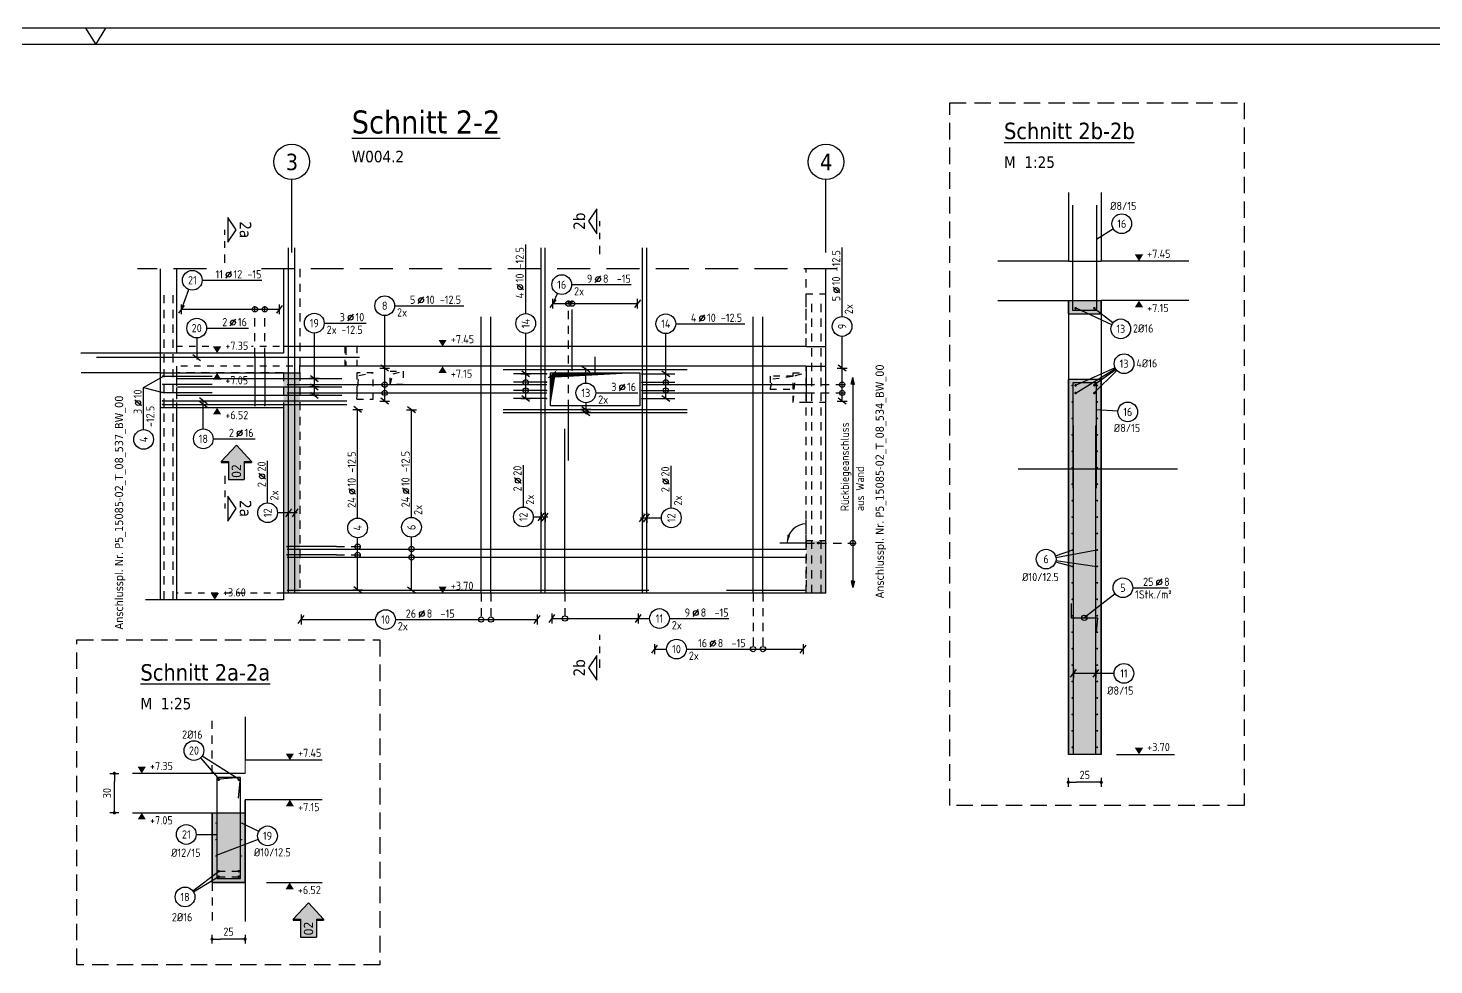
# Model space of a CAD drawing. Extents: x 0 to 74.3, y 0 to 36.
# Drawn here: x 28.7 to 50.07, y 15.46 to 29.7 of the extents above; entities that cross this region are included whole.
import ezdxf
from ezdxf.enums import TextEntityAlignment as Align

# ---------------------------------------------------------------- set-up
doc = ezdxf.new("R2010")
doc.units = 0
doc.header["$LTSCALE"] = 0.5
for name, pattern in [('AUSGEZOGEN', [1000.01, 1000, 0.01]), ('DASHDOTSMALL', [1.05, 0.5, -0.25, 0.05, -0.25]), ('DASHED', [0.75, 0.5, -0.25]), ('DASHEDX2', [1.5, 1, -0.5]), ('DOT', [0.175, 0.05, -0.125]), ('HIDDEN', [0.375, 0.25, -0.125]), ('HIDDEN2', [0.187, 0.125, -0.062]), ('PUNKT', [0.175, 0.05, -0.125]), ('STRICHLINIE', [0.75, 0.5, -0.25]), ('STRICHPUNKT2', [0.55, 0.25, -0.125, 0.05, -0.125]), ('VERDECKT', [0.375, 0.25, -0.125])]:
    doc.linetypes.add(name, pattern=pattern)
for name, color, linetype in [('ACHSEN', 7, 'Continuous'), ('AFU', 7, 'Continuous'), ('BETON', 7, 'Continuous'), ('DETAIL', 7, 'Continuous'), ('DRUEBER', 7, 'Continuous'), ('grau_hell', 7, 'Continuous'), ('grau_mittel', 7, 'Continuous'), ('HILFE', 7, 'Continuous'), ('INDEX', 7, 'Continuous'), ('koten', 7, 'Continuous'), ('MASSE', 7, 'Continuous'), ('OBJEKT', 7, 'Continuous'), ('RAHMEN', 7, 'Continuous'), ('RND', 7, 'Continuous'), ('RND-1', 7, 'Continuous'), ('RND_BILD', 7, 'Continuous'), ('SCHATTEN', 15, 'Continuous'), ('SCHNITTE', 7, 'Continuous'), ('SFP_Achsen', 7, 'Continuous'), ('TEXT', 7, 'Continuous'), ('VERDECKT', 7, 'Continuous'), ('WBZ', 7, 'Continuous')]:
    doc.layers.add(name, color=color, linetype=linetype)
doc.layers.add('NOPLOT', color=7, linetype='Continuous', plot=False)
doc.styles.add('helv', font='tahoma.ttf')
doc.styles.add('txt', font='isocp.shx')
doc.linetypes.add('AFU_50K', pattern='A,0.15,["/",Standard,S=0.2,R=0,X=-0.01,Y=-0.1],0.07,["/",Standard,S=0.2,R=0,X=-0.01,Y=-0.1],0.15', length=0.37)
doc.linetypes.add('AFU_50L', pattern='A,0.75,["/",Standard,S=0.2,R=0,X=-0.01,Y=-0.1],0.07,["/",Standard,S=0.2,R=0,X=-0.01,Y=-0.1],0.75', length=1.57)
doc.linetypes.add('AFU_50M', pattern='A,0.45,["/",Standard,S=0.2,R=0,X=-0.01,Y=-0.1],0.07,["/",Standard,S=0.2,R=0,X=-0.01,Y=-0.1],0.45', length=0.97)
doc.dimstyles.new('DOT_I', dxfattribs={"dimscale": 0.5, "dimtxt": 0.25, "dimasz": 0.25, "dimexe": 0.1, "dimexo": 0.3, "dimgap": 0.1, "dimtad": 1, "dimdec": 3, "dimzin": 3, "dimtxsty": 'txt', "dimblk": 'DOT', "dimblk1": 'DOT', "dimblk2": 'DOT', "dimsah": 1, "dimcen": 0.1, "dimse1": 1, "dimse2": 1, "dimazin": 0, "dimtfac": 1, "dimtdec": 4, "dimtix": 1, "dimtmove": 2, "dimatfit": 3, "dimfxl": 0, "dimtvp": 1, "dimtolj": 1, "dimtzin": 0, "dimarcsym": 0})

# ---------------------------------------------------------------- blocks, each defined once
blk = doc.blocks.new('PFEIL')
at = {"color": 7, "linetype": 'Continuous'}
blk.add_solid([(-1, -0.17), (-1, 0.17), (0, 0)], dxfattribs=at)
blk = doc.blocks.new('Pfeillinie')
at = {"layer": 'TEXT', "linetype": 'Continuous'}
blk.add_hatch(color=7, dxfattribs=at).paths.add_polyline_path([(0, 0), (-0.8, 0.2), (-0.8, 0), (-0.8, -0.2)])
at = {"layer": 'TEXT', "color": 7, "linetype": 'Continuous'}
for p, q in [((-0.8, 0), (-0.8, 0.2)), ((-0.8, 0.2), (0, 0)), ((-0.8, 0), (-0.8, -0.2)), ((-0.8, -0.2), (0, 0))]:
    blk.add_line(p, q, dxfattribs=at)
blk = doc.blocks.new('lei_gre')
at = {"layer": 'RND', "color": 7, "linetype": 'Continuous'}
for p, q in [((-0.09, -0.12), (0.09, 0.12)), ((0, 0.15), (0, -0.15))]:
    blk.add_line(p, q, dxfattribs=at)
blk = doc.blocks.new('RND_LEI')
at = {"layer": 'RND', "color": 7, "linetype": 'Continuous'}
blk.add_line((1.022, 0.066), (1.19, 0.27), dxfattribs=at)
for centre, radius in [((0, 0), 0.3), ((1.106, 0.168), 0.075)]:
    blk.add_circle(centre, radius, dxfattribs=at)
at = {"layer": 'RND', "color": 7, "linetype": 'Continuous', "style": 'txt'}
blk.add_attdef('POSL', text='', height=0.25, dxfattribs=at).set_placement((0, 0), align=Align.MIDDLE)
blk.add_attdef('ANZ', text='', height=0.25, dxfattribs=at).set_placement((0.931, 0.057), align=Align.RIGHT)
for tag, p in [('DUM', (1.253, 0.057)), ('ABSTD', (1.674, 0.057)), ('POSTXT', (0.374, -0.327))]:
    blk.add_attdef(tag, p, '', height=0.25, dxfattribs=at)
blk = doc.blocks.new('SCHN-2')
at = {"layer": 'SCHNITTE', "color": 6, "linetype": 'Continuous'}
blk.add_lwpolyline([(0.378, 0.088), (0, 0.34), (-0.378, 0.088)], close=True, dxfattribs=at)
at = {"layer": 'SCHNITTE', "color": 1, "linetype": 'DASHDOTSMALL', "style": 'helv'}
blk.add_attdef('SCHN-2', text='', height=0.35, dxfattribs=at).set_placement((0, 0.45), align=Align.CENTER)
blk = doc.blocks.new('DOT')
at = {"layer": 'MASSE', "color": 7, "linetype": 'Continuous'}
for p, q in [((0, 0), (-1, 0)), ((0, 0.54), (0, -0.54))]:
    blk.add_line(p, q, dxfattribs=at)
at = {"layer": 'MASSE', "color": 7, "linetype": 'Continuous', "const_width": 0.2}
blk.add_lwpolyline([(-0.1, 0, 1), (0.1, 0, 1)], format="xyb", close=True, dxfattribs=at)
blk = doc.blocks.new('*D26')
at = {"layer": 'Defpoints', "color": 0, "linetype": 'AUSGEZOGEN', "transparency": 16777216}
for p in [(31.494, 15.85), (31.494, 15.85), (31.994, 15.85)]:
    blk.add_point(p, dxfattribs=at)
at = {"layer": 'MASSE', "color": 0, "linetype": 'AUSGEZOGEN', "lineweight": -2, "transparency": 16777216}
blk.add_line((31.869, 15.85), (31.619, 15.85), dxfattribs=at)
at = {"layer": 'MASSE', "color": 0, "linetype": 'AUSGEZOGEN', "lineweight": -2, "transparency": 16777216, "xscale": 0.125, "yscale": 0.125, "zscale": 0.125, "rotation": 180}
blk.add_blockref('DOT', (31.494, 15.85), dxfattribs=at)
at = {"layer": 'MASSE', "color": 0, "linetype": 'AUSGEZOGEN', "lineweight": -2, "transparency": 16777216, "xscale": 0.125, "yscale": 0.125, "zscale": 0.125}
blk.add_blockref('DOT', (31.994, 15.85), dxfattribs=at)
at = {"layer": 'MASSE', "color": 0, "linetype": 'AUSGEZOGEN', "transparency": 16777216, "insert": (31.744, 15.963), "char_height": 0.125, "attachment_point": 5, "style": 'txt'}
blk.add_mtext('\\A1;25', dxfattribs=at)
blk = doc.blocks.new('*D27')
at = {"layer": 'Defpoints', "color": 0, "linetype": 'AUSGEZOGEN', "transparency": 16777216}
for p in [(30.007, 18.37), (30.007, 18.37), (30.007, 17.77)]:
    blk.add_point(p, dxfattribs=at)
at = {"layer": 'MASSE', "color": 0, "linetype": 'AUSGEZOGEN', "lineweight": -2, "transparency": 16777216}
blk.add_line((30.007, 17.895), (30.007, 18.245), dxfattribs=at)
at = {"layer": 'MASSE', "color": 0, "linetype": 'AUSGEZOGEN', "lineweight": -2, "transparency": 16777216, "xscale": 0.125, "yscale": 0.125, "zscale": 0.125}
for p, rotation in [((30.007, 18.37), 90), ((30.007, 17.77), 270)]:
    blk.add_blockref('DOT', p, dxfattribs=dict(at, rotation=rotation))
at = {"layer": 'MASSE', "color": 0, "linetype": 'AUSGEZOGEN', "transparency": 16777216, "insert": (29.895, 18.07), "char_height": 0.125, "attachment_point": 5, "rotation": 90, "style": 'txt'}
blk.add_mtext('\\A1;30', dxfattribs=at)
blk = doc.blocks.new('okrd_u')
at = {"layer": 'koten', "color": 7, "linetype": 'Continuous'}
blk.add_solid([(-0.125, -0.202), (0.125, -0.202), (0, 0)], dxfattribs=at)
at = {"layer": 'koten', "style": 'txt'}
blk.add_attdef('OKRD', (0.25, -0.35), '', height=0.25, dxfattribs=at)
blk = doc.blocks.new('okrd_o')
at = {"layer": 'koten', "color": 7, "linetype": 'Continuous'}
blk.add_solid([(-0.125, 0.202), (0.125, 0.202), (0, 0)], dxfattribs=at)
at = {"layer": 'koten', "style": 'txt'}
blk.add_attdef('OKRD', (0.25, 0.1), '', height=0.25, dxfattribs=at)
blk = doc.blocks.new('RND_HIN')
at = {"layer": 'RND', "color": 7, "linetype": 'Continuous'}
blk.add_circle((0, 0), 0.3, dxfattribs=at)
at = {"layer": 'RND', "color": 7, "linetype": 'Continuous', "style": 'txt'}
blk.add_attdef('POSI', text='', height=0.25, dxfattribs=at).set_placement((0, 0), align=Align.MIDDLE)
blk = doc.blocks.new('*D28')
at = {"layer": 'Defpoints', "color": 0, "linetype": 'AUSGEZOGEN', "transparency": 16777216}
for p in [(44.516, 18.235), (44.516, 18.235), (45.016, 18.235)]:
    blk.add_point(p, dxfattribs=at)
at = {"layer": 'MASSE', "color": 0, "linetype": 'AUSGEZOGEN', "lineweight": -2, "transparency": 16777216}
blk.add_line((44.891, 18.235), (44.641, 18.235), dxfattribs=at)
at = {"layer": 'MASSE', "color": 0, "linetype": 'AUSGEZOGEN', "lineweight": -2, "transparency": 16777216, "xscale": 0.125, "yscale": 0.125, "zscale": 0.125, "rotation": 180}
blk.add_blockref('DOT', (44.516, 18.235), dxfattribs=at)
at = {"layer": 'MASSE', "color": 0, "linetype": 'AUSGEZOGEN', "lineweight": -2, "transparency": 16777216, "xscale": 0.125, "yscale": 0.125, "zscale": 0.125}
blk.add_blockref('DOT', (45.016, 18.235), dxfattribs=at)
at = {"layer": 'MASSE', "color": 0, "linetype": 'AUSGEZOGEN', "transparency": 16777216, "insert": (44.766, 18.347), "char_height": 0.125, "attachment_point": 5, "style": 'txt'}
blk.add_mtext('\\A1;25', dxfattribs=at)
blk = doc.blocks.new('A1-35-0')
at = {"layer": 'RAHMEN'}
blk.add_line((118.9, 59.4), (0, 59.4), dxfattribs=at)
at = {"layer": 'RAHMEN', "color": 7, "linetype": 'Continuous'}
for p, q in [((59.14, 59.4), (59.45, 58.9)), ((59.45, 58.9), (59.76, 59.4))]:
    blk.add_line(p, q, dxfattribs=at)
at = {"layer": 'RAHMEN', "color": 5}
blk.add_line((118.4, 58.9), (2, 58.9), dxfattribs=at)
blk = doc.blocks.new('hin_ind5')
at = {"layer": 'grau_hell', "linetype": 'AUSGEZOGEN'}
h = blk.add_hatch(color=9, dxfattribs=at)
h.dxf.hatch_style = 2
h.paths.add_polyline_path([(0, 0), (0.619, -0.577), (0.619, -0.3), (1.306, -0.3), (1.306, 0.3), (0.619, 0.3), (0.619, 0.577)])
h.paths.add_polyline_path([(0.34, -0.274), (1.311, -0.274), (1.311, 0.274), (0.34, 0.274)], flags=9)
at = {"layer": 'OBJEKT', "linetype": 'AUSGEZOGEN'}
for points in [[(0.619, 0.3), (0.66, 0.3), (0.66, 0.577), (0.619, 0.577)], [(0.619, -0.577), (0.66, -0.577), (0.66, -0.3), (0.619, -0.3)]]:
    blk.add_hatch(color=1, dxfattribs=at).paths.add_polyline_path(points)
at = {"layer": 'OBJEKT', "color": 1, "linetype": 'AUSGEZOGEN'}
for p, q in [((0, 0), (0.619, 0.577)), ((0.619, 0.577), (0.619, 0.3)), ((0.619, 0.577), (0.66, 0.577)), ((0.66, 0.577), (0.66, 0.3)), ((0, 0), (0.619, -0.577)), ((0.619, 0.3), (1.306, 0.3)), ((1.306, 0.3), (1.306, -0.3)), ((0.619, -0.3), (0.619, -0.577)), ((0.619, -0.3), (1.306, -0.3)), ((0.66, -0.3), (0.66, -0.577))]:
    blk.add_line(p, q, dxfattribs=at)
at = {"layer": 'OBJEKT', "color": 7, "linetype": 'AUSGEZOGEN'}
blk.add_line((0.619, -0.577), (0.66, -0.577), dxfattribs=at)
at = {"layer": 'INDEX', "color": 1, "linetype": 'Continuous', "style": 'helv'}
blk.add_attdef('INDEX', text='', height=0.35, rotation=360, dxfattribs=at).set_placement((1.259, 0), align=Align.MIDDLE_RIGHT)

msp = doc.modelspace()

# ---------------------------------------------------------------- hatches: boundary and pattern name
at = {"layer": 'grau_mittel'}
h = msp.add_hatch(color=61, dxfattribs=at)
h.paths.add_polyline_path([(45.016, 25.3576), (45.016, 25.5576), (44.516, 25.5576), (44.516, 25.3576)])
h.paths.add_polyline_path([(45.016, 24.3576), (44.516, 24.3576), (44.516, 18.6576), (45.016, 18.6576)])
for points in [[(32.5794, 23.929), (32.5794, 21.109), (32.8294, 21.109), (32.8294, 24.459), (32.5794, 24.459)], [(40.5294, 21.109), (40.8294, 21.109), (40.8294, 21.909), (40.5294, 21.909)], [(31.9943, 17.7699), (31.4943, 17.7699), (31.4943, 16.7099), (31.6793, 16.7099), (31.8091, 16.7099), (31.9943, 16.7099)]]:
    msp.add_hatch(color=61, dxfattribs=at).paths.add_polyline_path(points)

# ---------------------------------------------------------------- linework, layer by layer
at = {"layer": 'ACHSEN', "color": 140, "linetype": 'AUSGEZOGEN'}
for p, q in [((32.7044, 26.2886), (32.7044, 27.3962)), ((40.8294, 26.2886), (40.8294, 27.3962))]:
    msp.add_line(p, q, dxfattribs=at)
at = {"layer": 'AFU', "color": 8, "linetype": 'AFU_50K'}
for p, q in [((44.516, 26.1576), (45.016, 26.1576)), ((44.516, 25.5576), (45.016, 25.5576)), ((40.5294, 24.859), (40.8294, 24.859)), ((32.8294, 24.459), (32.8294, 24.559)), ((40.5294, 24.559), (40.8294, 24.559)), ((30.9544, 23.929), (30.7044, 23.929)), ((30.958, 21.009), (30.708, 21.009)), ((45.016, 18.6576), (44.516, 18.6576)), ((31.4943, 17.7699), (31.9943, 17.7699))]:
    msp.add_line(p, q, dxfattribs=at)
at = {"layer": 'AFU', "color": 8, "linetype": 'AFU_50L'}
for p, q in [((40.5294, 24.859), (32.5794, 24.859)), ((40.5294, 24.559), (32.8294, 24.559)), ((40.8294, 21.109), (32.5794, 21.109))]:
    msp.add_line(p, q, dxfattribs=at)
at = {"layer": 'AFU', "color": 8, "linetype": 'AFU_50M'}
msp.add_line((30.7044, 24.459), (32.8294, 24.459), dxfattribs=at)
at = {"layer": 'BETON', "color": 6, "linetype": 'AUSGEZOGEN'}
for p, q in [((44.516, 27.1999), (44.516, 26.1576)), ((45.016, 27.1999), (45.016, 26.1576)), ((30.7044, 26.0399), (30.7044, 21.009)), ((30.9544, 26.0399), (30.9544, 24.759)), ((32.5794, 26.0399), (32.5794, 24.759)), ((40.8294, 21.109), (40.8294, 26.0399)), ((43.4409, 25.5576), (44.516, 25.5576)), ((46.3483, 25.5576), (45.016, 25.5576)), ((44.516, 25.3576), (45.016, 25.3576)), ((30.7044, 24.759), (29.4984, 24.759)), ((32.5794, 24.759), (30.9544, 24.759)), ((30.7044, 24.459), (29.5027, 24.459)), ((45.016, 24.3576), (44.516, 24.3576)), ((30.9544, 23.929), (30.9544, 21.009)), ((32.5794, 23.929), (30.9544, 23.929)), ((32.5794, 23.929), (32.5794, 21.009)), ((30.708, 21.009), (30.4785, 21.009)), ((32.5794, 21.009), (30.958, 21.009)), ((33.1671, 17.9699), (31.9943, 17.9699)), ((30.2818, 17.7699), (31.4943, 17.7699))]:
    msp.add_line(p, q, dxfattribs=at)
at = {"layer": 'BETON', "color": 6, "linetype": 'AUSGEZOGEN', "lineweight": 25}
for p, q in [((44.516, 26.1576), (43.4409, 26.1576)), ((46.3483, 26.1576), (45.016, 26.1576)), ((33.1671, 18.5699), (31.9943, 18.5699)), ((31.9943, 18.3699), (30.2818, 18.3699))]:
    msp.add_line(p, q, dxfattribs=at)
at = {"layer": 'BETON', "color": 6, "linetype": 'AUSGEZOGEN', "lineweight": 35}
for p, q in [((44.516, 25.5576), (44.516, 25.3576)), ((45.016, 25.5576), (45.016, 25.3576)), ((44.516, 24.3576), (44.516, 18.6576)), ((45.016, 24.3576), (45.016, 18.6576)), ((31.4943, 17.7699), (31.4943, 16.7099))]:
    msp.add_line(p, q, dxfattribs=at)
at = {"layer": 'BETON', "color": 6, "linetype": 'AUSGEZOGEN', "lineweight": 13}
msp.add_line((31.9943, 18.5699), (31.9943, 18.3699), dxfattribs=at)
at = {"layer": 'BETON', "color": 6, "linetype": 'AUSGEZOGEN'}
msp.add_lwpolyline([(37.9994, 24.459), (37.9994, 23.959), (36.6394, 23.959), (36.6394, 24.459)], close=True, dxfattribs=at)
at = {"layer": 'BETON', "color": 6, "linetype": 'AUSGEZOGEN', "lineweight": 35, "flags": 128}
msp.add_lwpolyline([(31.9943, 17.9699), (31.9943, 16.7099), (31.8093, 16.7099), (31.8091, 16.7099), (31.6795, 16.7099), (31.6793, 16.7099), (31.4943, 16.7099)], dxfattribs=at)
at = {"layer": 'DETAIL', "color": 102, "linetype": 'STRICHLINIE'}
for points in [[(42.7115, 17.8831), (42.7115, 28.5647), (47.1879, 28.5647), (47.1879, 17.8831)], [(29.4388, 15.4588), (29.4388, 20.3984), (34.0445, 20.3984), (34.0445, 15.4588)]]:
    msp.add_lwpolyline(points, close=True, dxfattribs=at)
at = {"layer": 'DRUEBER', "color": 7, "linetype": 'DOT'}
for p, q in [((40.5294, 24.859), (40.5294, 25.659)), ((40.5294, 25.659), (40.8294, 25.659)), ((31.4432, 24.859), (30.9544, 24.859)), ((33.5194, 24.859), (32.0948, 24.859)), ((33.5194, 24.559), (33.5194, 24.859)), ((40.5294, 24.859), (33.6994, 24.859)), ((33.6994, 24.559), (33.6994, 24.859)), ((33.5194, 24.559), (30.9544, 24.559)), ((30.9544, 24.559), (30.9544, 23.929)), ((40.5294, 24.559), (33.6994, 24.559)), ((40.5294, 24.559), (40.5294, 24.009)), ((40.5294, 21.909), (40.8294, 21.909))]:
    msp.add_line(p, q, dxfattribs=at)
at = {"layer": 'DRUEBER', "color": 7, "linetype": 'PUNKT'}
for p, q in [((40.8294, 24.009), (40.5294, 24.009)), ((40.5294, 21.909), (40.5294, 21.109)), ((32.5794, 21.109), (30.958, 21.109))]:
    msp.add_line(p, q, dxfattribs=at)
at = {"layer": 'HILFE', "color": 102, "linetype": 'DASHEDX2'}
for p, q in [((31.4087, 26.0399), (30.3571, 26.0399)), ((40.9927, 26.0399), (32.156, 26.0399))]:
    msp.add_line(p, q, dxfattribs=at)
at = {"layer": 'HILFE', "color": 102, "linetype": 'AUSGEZOGEN'}
for p, q in [((45.25, 18.6576), (46.1304, 18.6576)), ((32.3189, 16.7099), (33.1671, 16.7099))]:
    msp.add_line(p, q, dxfattribs=at)
at = {"layer": 'NOPLOT', "color": 191, "linetype": 'AUSGEZOGEN'}
for p, q in [((30.9544, 24.759), (29.4984, 24.759)), ((37.3194, 24.459), (37.3194, 24.7036))]:
    msp.add_line(p, q, dxfattribs=at)
at = {"layer": 'NOPLOT', "color": 191, "linetype": 'Continuous'}
for points in [[(43.7511, 22.9996), (46.1741, 22.9996)], [(32.6334, 21.155), (38.1334, 21.155)], [(39.3179, 21.155), (40.5294, 21.155)]]:
    msp.add_lwpolyline(points, dxfattribs=at)
at = {"layer": 'OBJEKT', "color": 7, "linetype": 'AUSGEZOGEN'}
for p, q in [((44.516, 25.3576), (44.516, 24.3576)), ((45.016, 25.3576), (45.016, 24.3576)), ((31.9943, 19.2305), (31.9943, 18.5699)), ((31.9943, 16.7099), (31.9943, 16.1181))]:
    msp.add_line(p, q, dxfattribs=at)
at = {"layer": 'RND', "color": 102, "linetype": 'AUSGEZOGEN'}
for p, q in [((45.2015, 26.6463), (44.946, 26.486)), ((45.1769, 25.1909), (44.6359, 25.4413)), ((45.1937, 25.2188), (44.9014, 25.4413)), ((33.048, 25.0646), (33.048, 24.1037)), ((31.2594, 24.9895), (31.2594, 24.662)), ((30.4525, 24.2371), (30.752, 24.41)), ((37.1779, 24.3046), (37.1779, 24.5375)), ((45.2261, 24.5366), (44.6359, 24.2704)), ((45.235, 24.5197), (44.6359, 24.1518)), ((45.2406, 24.5114), (44.9014, 24.2704)), ((45.2551, 24.4939), (44.9014, 24.1518)), ((30.4525, 24.2371), (30.7458, 24.16)), ((31.3603, 23.6059), (31.3603, 24.0413)), ((37.1779, 24.0046), (37.1779, 23.8311)), ((45.2697, 23.8761), (44.946, 23.8983)), ((32.7896, 22.3323), (32.488, 22.3323)), ((36.3782, 22.2679), (36.6008, 22.2679)), ((38.0087, 22.2551), (38.3274, 22.2551)), ((44.32, 21.6762), (44.5832, 21.7666)), ((44.3258, 21.6541), (44.9484, 21.7666)), ((44.3266, 21.6061), (44.9484, 21.5166)), ((44.3228, 21.5879), (44.5832, 21.5166)), ((45.2269, 21.0993), (44.7587, 20.7347)), ((45.2108, 19.8904), (44.579, 19.8904)), ((31.3162, 18.6039), (31.61, 18.2671)), ((31.3445, 18.6369), (31.9062, 18.2825)), ((32.2021, 17.4867), (31.9439, 17.6145)), ((31.2513, 17.4413), (31.5643, 17.4413)), ((32.1966, 17.3663), (31.555, 17.1192)), ((31.2012, 16.5823), (31.5915, 16.8792)), ((31.2099, 16.5696), (31.5992, 16.807))]:
    msp.add_line(p, q, dxfattribs=at)
at = {"layer": 'RND', "color": 7, "linetype": 'AUSGEZOGEN'}
for p, q in [((36.2629, 25.3597), (36.2629, 26.4122)), ((41.0753, 25.3142), (41.0753, 26.3667)), ((31.0261, 25.4246), (31.1399, 25.7267)), ((31.3428, 25.8671), (32.249, 25.8671)), ((36.6761, 25.5109), (36.7475, 25.664)), ((36.9608, 25.8), (37.8671, 25.8)), ((34.2687, 25.4793), (35.3212, 25.4793)), ((37.9638, 25.5109), (36.6761, 25.5109)), ((32.5163, 25.4246), (31.0261, 25.4246)), ((34.1187, 24.53), (34.1187, 25.3293)), ((31.4094, 25.1395), (32.0494, 25.1395)), ((33.198, 25.2146), (33.838, 25.2146)), ((36.2629, 24.4419), (36.2629, 25.0597)), ((38.3939, 24.4419), (38.3939, 25.0553)), ((38.5439, 25.2053), (39.5964, 25.2053)), ((41.0753, 24.53), (41.0753, 25.0142)), ((34.1187, 24.03), (34.1187, 24.53)), ((36.2629, 24.0669), (36.2629, 24.4419)), ((38.3939, 24.0669), (38.3939, 24.4419)), ((41.0753, 24.03), (41.0753, 24.53)), ((30.4525, 23.5971), (30.4525, 24.2371)), ((37.3279, 24.1546), (37.9679, 24.1546)), ((33.7073, 22.2524), (33.7073, 23.9026)), ((34.5258, 22.2608), (34.5258, 23.8975)), ((31.5103, 23.4559), (32.1503, 23.4559)), ((32.338, 22.4823), (32.338, 23.1223)), ((36.2282, 22.4179), (36.2282, 23.0579)), ((38.4774, 22.4051), (38.4774, 23.0451)), ((33.7073, 21.1608), (33.7073, 21.9524)), ((34.5258, 21.155), (34.5258, 21.9608)), ((45.4952, 21.1914), (46.0352, 21.1914)), ((32.8479, 20.7089), (33.981, 20.7089)), ((34.281, 20.7089), (36.4355, 20.7089)), ((36.6627, 20.7243), (37.9759, 20.7243)), ((37.9759, 20.7243), (38.1475, 20.7243)), ((38.4475, 20.7243), (39.3537, 20.7243)), ((38.2238, 20.2594), (38.4066, 20.2594)), ((38.7066, 20.2594), (40.4817, 20.2594))]:
    msp.add_line(p, q, dxfattribs=at)
at = {"layer": 'RND', "color": 102, "linetype": 'VERDECKT'}
for p, q in [((32.145, 24.7138), (32.145, 25.4746)), ((32.295, 24.7138), (32.295, 25.4746)), ((36.9122, 23.9253), (36.9122, 25.5609)), ((36.9704, 25.299), (36.9704, 25.5609)), ((40.5294, 24.28), (41.1253, 24.28)), ((40.5294, 24.155), (41.1253, 24.155)), ((33.3847, 21.8169), (33.7573, 21.8169)), ((40.7135, 21.8724), (41.2885, 21.8724)), ((33.3847, 21.6919), (33.7573, 21.6919)), ((35.5848, 21.109), (35.5848, 20.6589)), ((35.7348, 21.109), (35.7348, 20.6589)), ((36.8593, 21.109), (36.8593, 20.6743)), ((39.7212, 21.109), (39.7212, 20.2094)), ((39.8712, 21.109), (39.8712, 20.2094))]:
    msp.add_line(p, q, dxfattribs=at)
at = {"layer": 'RND', "color": 7, "linetype": 'PUNKT'}
for p, q in [((31.5937, 16.8828), (31.8993, 16.8828)), ((31.5937, 16.799), (31.8993, 16.799))]:
    msp.add_line(p, q, dxfattribs=at)
at = {"layer": 'RND', "color": 1, "linetype": 'AUSGEZOGEN'}
for points in [[(44.946, 27.0076), (44.946, 25.4076), (44.586, 25.4076), (44.586, 27.0076)], [(32.6541, 21.109), (32.6541, 26.359)], [(32.7541, 21.109), (32.7541, 26.359)], [(36.4989, 21.109), (36.4989, 26.359)], [(36.5607, 21.109), (36.5607, 26.359)], [(38.0409, 21.109), (38.0409, 26.359)], [(38.1027, 21.109), (38.1027, 26.359)], [(35.5848, 21.109), (35.5848, 25.309)], [(35.7348, 21.109), (35.7348, 25.309)], [(36.9704, 24.499), (36.9704, 25.299)], [(39.7212, 21.109), (39.7212, 25.309)], [(39.8712, 21.109), (39.8712, 25.309)], [(33.7338, 24.6945), (29.7338, 24.6945)], [(32.145, 24.7138), (32.145, 23.961)], [(32.295, 24.7138), (32.295, 23.961)], [(30.7458, 24.41), (31.4958, 24.41)], [(35.9194, 24.5122), (38.7194, 24.5122)], [(36.5794, 24.4419), (36.0794, 24.4419)], [(38.0303, 24.4419), (38.5303, 24.4419)], [(30.7458, 24.285), (31.4958, 24.285)], [(30.7458, 24.16), (31.4958, 24.16)], [(30.9657, 24.3717), (33.4657, 24.3717)], [(30.9657, 24.2467), (33.4657, 24.2467)], [(32.6334, 24.28), (36.5834, 24.28)], [(36.5794, 24.3169), (36.0794, 24.3169)], [(36.5794, 24.1919), (36.0794, 24.1919)], [(38.0294, 24.28), (40.5294, 24.28)], [(38.0303, 24.3169), (38.5303, 24.3169)], [(38.0303, 24.1919), (38.5303, 24.1919)], [(44.946, 22.7076), (44.946, 24.3076), (44.586, 24.3076), (44.586, 22.7076)], [(30.7407, 24.0328), (33.5407, 24.0328)], [(30.7407, 23.9793), (33.5407, 23.9793)], [(30.9657, 24.1217), (33.4657, 24.1217)], [(32.6334, 24.155), (36.5834, 24.155)], [(36.5794, 24.0669), (36.0794, 24.0669)], [(38.0294, 24.155), (40.5294, 24.155)], [(38.0303, 24.0669), (38.5303, 24.0669)], [(35.9194, 23.9019), (38.7194, 23.9019)], [(35.9194, 23.8551), (38.7194, 23.8551)], [(36.9122, 23.1253), (36.9122, 23.9253)], [(36.8593, 21.109), (36.8593, 23.609)], [(44.5959, 18.6576), (44.5959, 23.6576)], [(44.9361, 18.6576), (44.9361, 23.6576)], [(33.3847, 21.8169), (32.6347, 21.8169)], [(32.6334, 21.78), (40.5334, 21.78)], [(32.6334, 21.655), (40.5334, 21.655)], [(33.3847, 21.6919), (32.6347, 21.6919)]]:
    msp.add_lwpolyline(points, dxfattribs=at)
at = {"layer": 'RND', "color": 7, "linetype": 'HIDDEN'}
for points in [[(30.7628, 21.0169), (30.7628, 25.6669)], [(30.9009, 21.0169), (30.9009, 25.6669)]]:
    msp.add_lwpolyline(points, dxfattribs=at)
at = {"layer": 'RND', "color": 7, "linetype": 'AUSGEZOGEN'}
for points, const_width in [([(44.6159, 25.4413, 1), (44.6359, 25.4413, 1)], 0.02), ([(44.9014, 25.4413, 1), (44.9214, 25.4413, 1)], 0.02), ([(32.1387, 24.7138, 1), (32.1512, 24.7138, 1)], 0.0125), ([(32.2887, 24.7138, 1), (32.3012, 24.7138, 1)], 0.0125), ([(30.7395, 24.41, 1), (30.752, 24.41, 1)], 0.0125), ([(36.5732, 24.4419, 1), (36.5857, 24.4419, 1)], 0.0125), ([(36.9641, 24.499, 1), (36.9766, 24.499, 1)], 0.0125), ([(38.0366, 24.4419, -1), (38.0241, 24.4419, -1)], 0.0125), ([(30.7395, 24.285, 1), (30.752, 24.285, 1)], 0.0125), ([(30.7395, 24.16, 1), (30.752, 24.16, 1)], 0.0125), ([(36.5732, 24.3169, 1), (36.5857, 24.3169, 1)], 0.0125), ([(36.5732, 24.1919, 1), (36.5857, 24.1919, 1)], 0.0125), ([(38.0366, 24.3169, -1), (38.0241, 24.3169, -1)], 0.0125), ([(38.0366, 24.1919, -1), (38.0241, 24.1919, -1)], 0.0125), ([(44.5692, 24.2666, 1), (44.5832, 24.2666, 1)], 0.014), ([(44.6159, 24.2704, 1), (44.6359, 24.2704, 1)], 0.02), ([(44.6159, 24.1518, 1), (44.6359, 24.1518, 1)], 0.02), ([(44.9014, 24.2704, 1), (44.9214, 24.2704, 1)], 0.02), ([(44.9014, 24.1518, 1), (44.9214, 24.1518, 1)], 0.02), ([(44.9484, 24.2666, 1), (44.9624, 24.2666, 1)], 0.014), ([(30.7345, 24.0328, 1), (30.747, 24.0328, 1)], 0.0125), ([(30.7345, 23.9793, 1), (30.747, 23.9793, 1)], 0.0125), ([(32.1387, 23.961, 1), (32.1512, 23.961, 1)], 0.0125), ([(32.2887, 23.961, 1), (32.3012, 23.961, 1)], 0.0125), ([(36.5732, 24.0669, 1), (36.5857, 24.0669, 1)], 0.0125), ([(38.0366, 24.0669, -1), (38.0241, 24.0669, -1)], 0.0125), ([(44.5692, 24.0166, 1), (44.5832, 24.0166, 1)], 0.014), ([(44.9484, 24.0166, 1), (44.9624, 24.0166, 1)], 0.014), ([(36.9059, 23.9253, 1), (36.9184, 23.9253, 1)], 0.0125), ([(44.5692, 23.7666, 1), (44.5832, 23.7666, 1)], 0.014), ([(44.9484, 23.7666, 1), (44.9624, 23.7666, 1)], 0.014), ([(44.5692, 23.5166, 1), (44.5832, 23.5166, 1)], 0.014), ([(44.9484, 23.5166, 1), (44.9624, 23.5166, 1)], 0.014), ([(44.5692, 23.2666, 1), (44.5832, 23.2666, 1)], 0.014), ([(44.9484, 23.2666, 1), (44.9624, 23.2666, 1)], 0.014), ([(44.5692, 23.0166, 1), (44.5832, 23.0166, 1)], 0.014), ([(44.9484, 23.0166, 1), (44.9624, 23.0166, 1)], 0.014), ([(44.5692, 22.7666, 1), (44.5832, 22.7666, 1)], 0.014), ([(44.9484, 22.7666, 1), (44.9624, 22.7666, 1)], 0.014), ([(44.5692, 22.5166, 1), (44.5832, 22.5166, 1)], 0.014), ([(44.9484, 22.5166, 1), (44.9624, 22.5166, 1)], 0.014), ([(44.5692, 22.2666, 1), (44.5832, 22.2666, 1)], 0.014), ([(44.9484, 22.2666, 1), (44.9624, 22.2666, 1)], 0.014), ([(44.5692, 22.0166, 1), (44.5832, 22.0166, 1)], 0.014), ([(44.9484, 22.0166, 1), (44.9624, 22.0166, 1)], 0.014), ([(32.6285, 21.8169, 1), (32.641, 21.8169, 1)], 0.0125), ([(32.6285, 21.6919, 1), (32.641, 21.6919, 1)], 0.0125), ([(44.5692, 21.7666, 1), (44.5832, 21.7666, 1)], 0.014), ([(44.9484, 21.7666, 1), (44.9624, 21.7666, 1)], 0.014), ([(44.5692, 21.5166, 1), (44.5832, 21.5166, 1)], 0.014), ([(44.9484, 21.5166, 1), (44.9624, 21.5166, 1)], 0.014), ([(44.5692, 21.2666, 1), (44.5832, 21.2666, 1)], 0.014), ([(44.9484, 21.2666, 1), (44.9624, 21.2666, 1)], 0.014), ([(44.5692, 21.0166, 1), (44.5832, 21.0166, 1)], 0.014), ([(44.9484, 21.0166, 1), (44.9624, 21.0166, 1)], 0.014), ([(44.5692, 20.7666, 1), (44.5832, 20.7666, 1)], 0.014), ([(44.9484, 20.7666, 1), (44.9624, 20.7666, 1)], 0.014), ([(44.5692, 20.5166, 1), (44.5832, 20.5166, 1)], 0.014), ([(44.9484, 20.5166, 1), (44.9624, 20.5166, 1)], 0.014), ([(44.5692, 20.2666, 1), (44.5832, 20.2666, 1)], 0.014), ([(44.9484, 20.2666, 1), (44.9624, 20.2666, 1)], 0.014), ([(44.5692, 20.0166, 1), (44.5832, 20.0166, 1)], 0.014), ([(44.9484, 20.0166, 1), (44.9624, 20.0166, 1)], 0.014), ([(44.5692, 19.7666, 1), (44.5832, 19.7666, 1)], 0.014), ([(44.9484, 19.7666, 1), (44.9624, 19.7666, 1)], 0.014), ([(44.5692, 19.5166, 1), (44.5832, 19.5166, 1)], 0.014), ([(44.9484, 19.5166, 1), (44.9624, 19.5166, 1)], 0.014), ([(44.5692, 19.2666, 1), (44.5832, 19.2666, 1)], 0.014), ([(44.9484, 19.2666, 1), (44.9624, 19.2666, 1)], 0.014), ([(44.5692, 19.0166, 1), (44.5832, 19.0166, 1)], 0.014), ([(44.9484, 19.0166, 1), (44.9624, 19.0166, 1)], 0.014), ([(44.5692, 18.7666, 1), (44.5832, 18.7666, 1)], 0.014), ([(44.9484, 18.7666, 1), (44.9624, 18.7666, 1)], 0.014), ([(31.5837, 18.2747, 1), (31.6037, 18.2747, 1)], 0.02), ([(31.8893, 18.2747, 1), (31.9093, 18.2747, 1)], 0.02), ([(31.5453, 17.6133, 1), (31.5553, 17.6133, 1)], 0.01), ([(31.9385, 17.6133, 1), (31.9485, 17.6133, 1)], 0.01), ([(31.5453, 17.3633, 1), (31.5553, 17.3633, 1)], 0.01), ([(31.9385, 17.3633, 1), (31.9485, 17.3633, 1)], 0.01), ([(31.5453, 17.1133, 1), (31.5553, 17.1133, 1)], 0.01), ([(31.9385, 17.1133, 1), (31.9485, 17.1133, 1)], 0.01), ([(31.5837, 16.8828, 1), (31.6037, 16.8828, 1)], 0.02), ([(31.8893, 16.8828, 1), (31.9093, 16.8828, 1)], 0.02), ([(31.5837, 16.799, 1), (31.6037, 16.799, 1)], 0.02), ([(31.8893, 16.799, 1), (31.9093, 16.799, 1)], 0.02)]:
    msp.add_lwpolyline(points, format="xyb", close=True, dxfattribs=dict(at, const_width=const_width))
at = {"layer": 'RND', "color": 102, "linetype": 'AUSGEZOGEN'}
msp.add_lwpolyline([(41.2385, 24.3876), (41.2385, 21.1941)], dxfattribs=at)
at = {"layer": 'RND', "color": 7, "linetype": 'AUSGEZOGEN'}
for centre in [(32.145, 25.4246), (32.295, 25.4246), (36.9122, 25.5109), (36.9704, 25.5109), (34.1187, 24.28), (34.1187, 24.155), (36.2629, 24.3169), (36.2629, 24.1919), (38.3939, 24.3169), (38.3939, 24.1919), (41.0753, 24.28), (41.0753, 24.155), (33.7073, 21.8169), (34.5258, 21.78), (41.2385, 21.8724), (33.7073, 21.6919), (34.5258, 21.655), (35.5848, 20.7089), (35.7348, 20.7089), (36.8593, 20.7243), (44.7587, 20.7347), (39.7212, 20.2594), (39.8712, 20.2594)]:
    msp.add_circle(centre, 0.04, dxfattribs=at)
at = {"layer": 'RND-1', "color": 7, "linetype": 'HIDDEN'}
for points in [[(40.6127, 21.109), (40.6127, 25.559)], [(40.7562, 21.109), (40.7562, 25.559)]]:
    msp.add_lwpolyline(points, dxfattribs=at)
at = {"layer": 'RND-1', "color": 1, "linetype": 'AUSGEZOGEN'}
for points in [[(44.5587, 20.9547), (44.5587, 20.7347), (44.9587, 20.7347), (44.9395, 20.5156)], [(31.8964, 17.9912), (31.9243, 18.3099), (31.5643, 18.3099), (31.5643, 16.7699), (31.9243, 16.7699), (31.9243, 18.3099), (31.6055, 18.2821)]]:
    msp.add_lwpolyline(points, dxfattribs=at)
at = {"layer": 'SCHATTEN', "color": 1, "linetype": 'AUSGEZOGEN'}
msp.add_lwpolyline([(36.6394, 23.959, 0, 0.0815, 0), (36.6801, 24.4556, 0, 0, 0), (36.6405, 24.4217, 0.0745, 0, 0), (37.9994, 24.459, 0, 0, 0)], format="xyseb", dxfattribs=at)
at = {"layer": 'SCHNITTE', "color": 6, "linetype": 'STRICHPUNKT2'}
for p, q in [((37.3901, 26.2642), (37.3901, 26.7642)), ((31.6897, 26.134), (31.6897, 26.634)), ((31.6897, 22.8959), (31.6897, 22.3959)), ((37.3901, 19.9744), (37.3901, 20.4744))]:
    msp.add_line(p, q, dxfattribs=at)
at = {"layer": 'SFP_Achsen', "color": 7, "linetype": 'AUSGEZOGEN'}
for centre in [(32.7044, 27.6667), (40.8294, 27.6667)]:
    msp.add_circle(centre, 0.2705, dxfattribs=at)
at = {"layer": 'TEXT', "color": 7, "linetype": 'VERDECKT'}
msp.add_line((40.5295, 21.8724), (40.7135, 21.8724), dxfattribs=at)
msp.add_lwpolyline([(40.5295, 21.8724), (40.5295, 22.2724)], dxfattribs=at)
at = {"layer": 'TEXT', "color": 1, "linetype": 'AUSGEZOGEN'}
msp.add_lwpolyline([(40.5295, 21.8724), (40.1295, 21.8724)], dxfattribs=at)
at = {"layer": 'TEXT', "color": 7, "linetype": 'VERDECKT'}
msp.add_circle((40.7135, 21.8724), 0.012, dxfattribs=at)
at = {"layer": 'TEXT', "color": 102, "linetype": 'AUSGEZOGEN'}
msp.add_arc((40.5295, 21.8724), 0.2904, 90, 180, dxfattribs=at)
at = {"layer": 'VERDECKT', "color": 7, "linetype": 'VERDECKT', "lineweight": -2}
for p, q in [((32.8294, 26.0399), (32.8294, 21.109)), ((33.5294, 24.859), (33.5294, 24.559))]:
    msp.add_line(p, q, dxfattribs=at)
at = {"layer": 'VERDECKT', "color": 7, "linetype": 'HIDDEN'}
for p, q in [((40.5294, 24.859), (40.5294, 26.0399)), ((30.9544, 24.459), (30.9544, 23.929)), ((40.5294, 21.109), (40.5294, 24.559)), ((31.4943, 18.3699), (31.4943, 19.2305))]:
    msp.add_line(p, q, dxfattribs=at)
at = {"layer": 'VERDECKT', "color": 7, "linetype": 'VERDECKT'}
for p, q in [((40.5294, 24.859), (33.5294, 24.859)), ((32.5794, 24.459), (30.9544, 24.459)), ((32.5794, 24.459), (32.5794, 23.929)), ((40.5294, 24.559), (33.5294, 24.559)), ((31.4943, 16.7099), (31.4943, 16.1181))]:
    msp.add_line(p, q, dxfattribs=at)
at = {"layer": 'WBZ', "color": 102, "linetype": 'HIDDEN2'}
for p, q in [((33.6944, 24.059), (33.7269, 24.4206)), ((33.7269, 24.4206), (33.9444, 24.459)), ((34.1994, 24.284), (34.2485, 24.4429)), ((34.2485, 24.4429), (34.3994, 24.484)), ((40.0212, 24.3675), (40.3294, 24.409)), ((40.3294, 24.009), (40.3672, 24.419)), ((40.3672, 24.419), (40.5294, 24.459)), ((39.9792, 24.209), (40.0212, 24.3675))]:
    msp.add_line(p, q, dxfattribs=at)
for points in [[(33.9444, 24.059), (33.9444, 24.459), (33.6944, 24.459), (33.6944, 24.059)], [(34.3994, 24.484), (34.3994, 24.284), (34.1994, 24.284), (34.1994, 24.484)], [(39.9792, 24.409), (39.9792, 24.209), (40.3294, 24.209), (40.3294, 24.409)], [(40.5294, 24.459), (40.5294, 24.009), (40.3294, 24.009), (40.3294, 24.459)]]:
    msp.add_lwpolyline(points, close=True, dxfattribs=at)

# ---------------------------------------------------------------- block references
at = {"layer": 'koten', "color": 7, "linetype": 'DASHED', "xscale": 0.5, "yscale": 0.5, "zscale": 0.5}
for p, values in [((45.59, 26.1576), {'OKRD': '+7.45'}), ((32.6763, 18.5699), {'OKRD': '+7.45'}), ((30.4238, 18.3699), {'OKRD': '+7.35'})]:
    msp.add_blockref('okrd_o', p, dxfattribs=at).add_auto_attribs(values)
at = {"layer": 'koten', "color": 7, "linetype": 'AUSGEZOGEN', "xscale": 0.5, "yscale": 0.5, "zscale": 0.5}
for name, p, values in [('okrd_u', (45.59, 25.5576), {'OKRD': '+7.15'}), ('okrd_o', (31.5345, 21.009), {'OKRD': '+3.60'}), ('okrd_u', (32.6763, 17.9699), {'OKRD': '+7.15'}), ('okrd_u', (30.4238, 17.7699), {'OKRD': '+7.05'}), ('okrd_u', (32.6728, 16.7099), {'OKRD': '+6.52'})]:
    msp.add_blockref(name, p, dxfattribs=at).add_auto_attribs(values)
at = {"layer": 'koten', "color": 7, "linetype": 'AUSGEZOGEN'}
ref = msp.add_blockref('okrd_o', (34.999, 24.859), dxfattribs=dict(at, xscale=0.5, yscale=0.5, zscale=0.5))
ref.add_attrib('OKRD', '+7.45', (35.124, 24.909), dxfattribs={"layer": '0', "color": 0, "linetype": 'ByBlock', "height": 0.125, "style": 'txt'})
at = {"layer": 'koten', "color": 191, "linetype": 'AUSGEZOGEN', "xscale": 0.5, "yscale": 0.5, "zscale": 0.5}
for name, p, values in [('okrd_o', (31.5697, 24.759), {'OKRD': '+7.35'}), ('okrd_u', (31.5697, 24.459), {'OKRD': '+7.05'})]:
    msp.add_blockref(name, p, dxfattribs=at).add_auto_attribs(values)
at = {"layer": 'koten', "color": 7, "linetype": 'AUSGEZOGEN'}
ref = msp.add_blockref('okrd_u', (34.999, 24.559), dxfattribs=dict(at, xscale=0.5, yscale=0.5, zscale=0.5))
ref.add_attrib('OKRD', '+7.15', (35.124, 24.384), dxfattribs={"layer": '0', "color": 0, "linetype": 'ByBlock', "height": 0.125, "style": 'txt'})
ref = msp.add_blockref('okrd_u', (31.5697, 23.929), dxfattribs=dict(at, xscale=0.5, yscale=0.5, zscale=0.5))
ref.add_attrib('OKRD', '+6.52', (31.6947, 23.754), dxfattribs={"layer": '0', "color": 0, "linetype": 'ByBlock', "height": 0.125, "style": 'txt'})
ref = msp.add_blockref('okrd_o', (34.999, 21.109), dxfattribs=dict(at, xscale=0.5, yscale=0.5, zscale=0.5))
ref.add_attrib('OKRD', '+3.70', (35.124, 21.159), dxfattribs={"layer": '0', "color": 0, "linetype": 'ByBlock', "height": 0.125, "style": 'txt'})
ref = msp.add_blockref('okrd_o', (45.59, 18.6576), dxfattribs=dict(at, xscale=0.5, yscale=0.5, zscale=0.5))
ref.add_attrib('OKRD', '+3.70', (45.715, 18.7076), dxfattribs={"layer": '0', "color": 0, "linetype": 'ByBlock', "height": 0.125, "style": 'txt'})
at = {"layer": 'RAHMEN', "color": 7, "linetype": 'AUSGEZOGEN', "xscale": 0.5, "yscale": 0.5, "zscale": 0.5}
msp.add_blockref('A1-35-0', (0, 0), dxfattribs=at)
at = {"layer": 'RND', "color": 7, "linetype": 'AUSGEZOGEN', "xscale": 0.5, "yscale": 0.5, "zscale": 0.5}
for name, p, values in [('RND_HIN', (45.3286, 26.7259), {'POSI': '16'}), ('RND_LEI', (31.1928, 25.8671), {'POSL': '21', 'DUM': '12', 'ANZ': '11', 'ABSTD': '-15'}), ('RND_LEI', (36.8108, 25.8), {'POSL': '16', 'DUM': '8', 'ANZ': '9', 'ABSTD': '-15', 'POSTXT': '2x'}), ('RND_LEI', (34.1187, 25.4793), {'POSL': '8', 'DUM': '10', 'ANZ': '5', 'ABSTD': '-12.5', 'POSTXT': '2x'}), ('RND_LEI', (31.2594, 25.1395), {'POSL': '20', 'DUM': '16', 'ANZ': '2'}), ('RND_LEI', (33.048, 25.2146), {'POSL': '19', 'DUM': '10', 'ANZ': '3', 'POSTXT': '2x -12.5'}), ('RND_LEI', (38.3939, 25.2053), {'POSL': '14', 'DUM': '10', 'ANZ': '4', 'ABSTD': '-12.5'}), ('RND_HIN', (45.313, 25.1279), {'POSI': '13'}), ('RND_HIN', (45.3629, 24.5982), {'POSI': '13'}), ('RND_LEI', (37.1779, 24.1546), {'POSL': '13', 'DUM': '16', 'ANZ': '3', 'POSTXT': '2x'}), ('RND_HIN', (45.4193, 23.8658), {'POSI': '16'}), ('RND_LEI', (31.3603, 23.4559), {'POSL': '18', 'DUM': '16', 'ANZ': '2'}), ('RND_HIN', (44.1782, 21.6275), {'POSI': '6'}), ('RND_LEI', (45.3452, 21.1914), {'POSL': '5', 'DUM': '8', 'ANZ': '25', 'POSTXT': '1Stk./m²'}), ('RND_LEI', (34.131, 20.7089), {'POSL': '10', 'DUM': '8', 'ANZ': '26', 'ABSTD': '-15', 'POSTXT': '2x'}), ('RND_LEI', (38.2975, 20.7243), {'POSL': '11', 'DUM': '8', 'ANZ': '9', 'ABSTD': '-15', 'POSTXT': '2x'}), ('RND_LEI', (38.5566, 20.2594), {'POSL': '10', 'DUM': '8', 'ANZ': '16', 'ABSTD': '-15', 'POSTXT': '2x'}), ('RND_HIN', (45.3608, 19.8904), {'POSI': '11'}), ('RND_HIN', (31.2176, 18.7169), {'POSI': '20'}), ('RND_HIN', (31.1013, 17.4413), {'POSI': '21'}), ('RND_HIN', (32.3366, 17.4202), {'POSI': '19'}), ('RND_HIN', (31.0818, 16.4914), {'POSI': '18'})]:
    msp.add_blockref(name, p, dxfattribs=at).add_auto_attribs(values)
for p, rotation, values in [((36.2629, 25.2097), 90, {'POSL': '14', 'DUM': '10', 'ANZ': '4', 'ABSTD': '-12.5'}), ((41.0753, 25.1642), 90, {'POSL': '9', 'DUM': '10', 'ANZ': '5', 'ABSTD': '-12.5', 'POSTXT': '2x'}), ((30.4525, 23.4471), 90, {'POSL': '4', 'DUM': '10', 'ANZ': '3', 'POSTXT': '-12.5'}), ((32.338, 22.3323), 90, {'POSL': '12', 'DUM': '20', 'ANZ': '2', 'POSTXT': '2x'}), ((33.7073, 22.1024), 90, {'POSL': '4', 'DUM': '10', 'ANZ': '24', 'ABSTD': '-12.5'}), ((34.5258, 22.1108), 90.00000000000014, {'POSL': '6', 'DUM': '10', 'ANZ': '24', 'ABSTD': '-12.5', 'POSTXT': '2x'}), ((36.2282, 22.2679), 90, {'POSL': '12', 'DUM': '20', 'ANZ': '2', 'POSTXT': '2x'}), ((38.4774, 22.2551), 90, {'POSL': '12', 'DUM': '20', 'ANZ': '2', 'POSTXT': '2x'})]:
    msp.add_blockref('RND_LEI', p, dxfattribs=dict(at, rotation=rotation)).add_auto_attribs(values)
for p, rotation in [((31.0261, 25.4246), 180), ((32.5163, 25.4246), 180), ((36.6761, 25.5109), 180), ((37.9638, 25.5109), 180), ((34.1187, 24.53), 90), ((36.2629, 24.4419), 90), ((38.3939, 24.4419), 90), ((41.0753, 24.53), 90), ((33.7073, 23.9026), 90), ((34.1187, 24.03), 90), ((36.2629, 24.0669), 90), ((38.3939, 24.0669), 90), ((41.0753, 24.03), 90), ((34.5258, 23.8975), 90.0000000000002), ((33.7073, 21.1608), 90), ((34.5258, 21.155), 90.0000000000002)]:
    msp.add_blockref('lei_gre', p, dxfattribs=dict(at, rotation=rotation))
at = {"layer": 'RND', "color": 102, "linetype": 'AUSGEZOGEN'}
for name, p, xscale, yscale, zscale, rotation in [('lei_gre', (31.2594, 24.6945), 0.5, 0.5, 0.5, 270), ('lei_gre', (33.048, 24.3717), 0.5, 0.5, 0.5, 270), ('lei_gre', (37.1779, 24.5122), 0.5, 0.5, 0.5, 90), ('Pfeillinie', (41.2385, 24.3876), 0.125, 0.125, 0.125, 90), ('lei_gre', (33.048, 24.2467), 0.5, 0.5, 0.5, 270), ('lei_gre', (33.048, 24.1217), 0.5, 0.5, 0.5, 270), ('lei_gre', (31.3603, 24.0328), 0.5, 0.5, 0.5, 90), ('lei_gre', (31.3603, 23.9793), 0.5, 0.5, 0.5, 90), ('lei_gre', (37.1779, 23.9019), 0.5, 0.5, 0.5, 270), ('lei_gre', (37.1779, 23.8551), 0.5, 0.5, 0.5, 270), ('lei_gre', (32.6541, 22.3323), 0.5, 0.5, 0.5, 180), ('lei_gre', (32.7541, 22.3323), 0.5, 0.5, 0.5, 180), ('Pfeillinie', (41.2385, 21.1941), 0.125, 0.125, 0.125, 270)]:
    msp.add_blockref(name, p, dxfattribs=dict(at, xscale=xscale, yscale=yscale, zscale=zscale, rotation=rotation))
at = {"layer": 'RND', "color": 102, "linetype": 'AUSGEZOGEN', "xscale": 0.5, "yscale": 0.5, "zscale": 0.5}
for p in [(36.4989, 22.2679), (38.0409, 22.2551), (38.1027, 22.2551)]:
    msp.add_blockref('lei_gre', p, dxfattribs=at)
at = {"layer": 'RND', "color": 1, "linetype": 'AUSGEZOGEN', "xscale": 0.5, "yscale": 0.5, "zscale": 0.5}
msp.add_blockref('lei_gre', (36.5607, 22.2679), dxfattribs=at)
at = {"layer": 'RND', "color": 7, "linetype": 'AUSGEZOGEN', "xscale": 0.5, "yscale": 0.5, "zscale": 0.5}
for p in [(32.8479, 20.7089), (36.4355, 20.7089), (36.6627, 20.7243), (37.9759, 20.7243), (38.2238, 20.2594), (40.4817, 20.2594), (44.5959, 19.8904), (44.9361, 19.8904)]:
    msp.add_blockref('lei_gre', p, dxfattribs=at)
at = {"layer": 'RND_BILD', "color": 7, "linetype": 'AUSGEZOGEN'}
ref = msp.add_blockref('hin_ind5', (31.8623, 23.358), dxfattribs=dict(at, xscale=-0.4, yscale=0.4, zscale=0.4, rotation=90))
ref.add_attrib('INDEX', '02', dxfattribs={"layer": 'INDEX', "color": 1, "linetype": 'Continuous', "height": 0.14, "rotation": 90, "style": 'helv'}).set_placement((31.8623, 23.0723), align=Align.MIDDLE_RIGHT)
ref = msp.add_blockref('hin_ind5', (32.9591, 16.4028), dxfattribs=dict(at, xscale=-0.4, yscale=0.4, zscale=0.4, rotation=90))
ref.add_attrib('INDEX', '02', dxfattribs={"layer": 'INDEX', "color": 1, "linetype": 'Continuous', "height": 0.14, "rotation": 90, "style": 'helv'}).set_placement((32.9591, 16.117), align=Align.MIDDLE_RIGHT)
at = {"layer": 'SCHNITTE', "color": 6, "linetype": 'STRICHPUNKT2', "xscale": 0.5, "yscale": 0.5, "zscale": 0.5}
for p, rotation, values in [((37.3901, 26.7642), 90, {'SCHN-2': '2b'}), ((31.6897, 26.634), 270, {'SCHN-2': '2a'}), ((31.6897, 22.3959), 270, {'SCHN-2': '2a'}), ((37.3901, 19.9744), 90, {'SCHN-2': '2b'})]:
    msp.add_blockref('SCHN-2', p, dxfattribs=dict(at, rotation=rotation)).add_auto_attribs(values)
at = {"layer": 'TEXT', "color": 102, "linetype": 'AUSGEZOGEN', "xscale": 0.1250000000000026, "yscale": 0.1250000000000026, "zscale": 0.1250000000000026, "rotation": 257.7590209791267}
msp.add_blockref('PFEIL', (40.2391, 21.8724), dxfattribs=at)

# ---------------------------------------------------------------- texts
at = {"layer": 'SFP_Achsen', "color": 6, "linetype": 'AUSGEZOGEN', "style": 'helv'}
for s, p in [('3', (32.6138, 27.5405)), ('4', (40.7388, 27.5405))]:
    msp.add_text(s, height=0.25, dxfattribs=at).set_placement(p)
at = {"layer": 'TEXT', "color": 5, "linetype": 'AUSGEZOGEN', "style": 'helv'}
msp.add_text('%%USchnitt 2-2', height=0.35, dxfattribs=at).set_placement((33.6179, 28.0979))
msp.add_text('%%USchnitt 2-2', height=0.35, dxfattribs=at).set_placement((33.6179, 28.0979))
at = {"layer": 'TEXT', "color": 6, "linetype": 'AUSGEZOGEN', "style": 'helv'}
for s, p in [('%%uSchnitt 2b-2b', (43.5379, 28.0126)), ('%%uSchnitt 2a-2a', (30.4042, 19.7805))]:
    msp.add_text(s, height=0.25, dxfattribs=at).set_placement(p)
at = {"layer": 'TEXT', "color": 1, "linetype": 'AUSGEZOGEN', "style": 'helv'}
for s, p in [('W004.2', (33.6179, 27.6604)), ('W004.2', (33.6179, 27.6604)), ('M  1:25', (43.5379, 27.5751)), ('M  1:25', (30.4042, 19.343))]:
    msp.add_text(s, height=0.175, dxfattribs=at).set_placement(p)
at = {"layer": 'TEXT', "color": 7, "linetype": 'PUNKT', "style": 'txt'}
for s, p in [('%%C8/15', (45.1505, 26.9341)), ('%%C8/15', (45.2077, 23.5584)), ('%%C8/15', (45.1057, 19.5664)), ('%%C12/15', (30.8692, 17.1008)), ('%%C10/12.5', (32.1308, 17.1081))]:
    msp.add_text(s, height=0.125, dxfattribs=at).set_placement(p)
at = {"layer": 'TEXT', "color": 7, "linetype": 'AUSGEZOGEN', "style": 'txt'}
for s, p in [('2%%C16', (45.4987, 25.0718)), ('4%%C16', (45.5486, 24.5421)), ('%%C10/12.5', (43.8124, 21.2925)), ('2%%C16', (31.0367, 18.8972)), ('2%%C16', (30.8823, 16.1212))]:
    msp.add_text(s, height=0.125, dxfattribs=at).set_placement(p)
at = {"layer": 'TEXT', "color": 7, "linetype": 'AUSGEZOGEN'}
for s, style, p in [('Anschlusspl. Nr. P5_15085-02_T_08_534_BW_00', 'helv', (41.7091, 21.0315)), ('Anschlusspl. Nr. P5_15085-02_T_08_537_BW_00', 'helv', (30.1401, 20.5581)), ('Rückbiegeanschluss', 'txt', (41.1778, 22.3577)), ('aus Wand ', 'txt', (41.4092, 22.3577))]:
    msp.add_text(s, height=0.125, rotation=90, dxfattribs=dict(at, style=style)).set_placement(p)

# ---------------------------------------------------------------- dimensions: what is measured, and where the dimension line sits
at = {"layer": 'MASSE', "color": 7, "linetype": 'AUSGEZOGEN'}
dim = msp.add_linear_dim(base=(30.0074, 18.3699), p1=(30.0074, 17.7699), p2=(30.0074, 18.3699), angle=90, dimstyle='DOT_I', override={"dimdec": 0, "dimlfac": 50}, dxfattribs=at)
dim.commit()
dim.dimension.update_dxf_attribs({"geometry": '*D27', "text_midpoint": (29.8949, 18.0699)})
for base, p1, p2, picture, middle in [((44.516, 18.2345), (45.016, 18.2345), (44.516, 18.2345), '*D28', (44.766, 18.347)), ((31.4943, 15.8502), (31.9943, 15.8502), (31.4943, 15.8502), '*D26', (31.7443, 15.9627))]:
    dim = msp.add_linear_dim(base=base, p1=p1, p2=p2, dimstyle='DOT_I', override={"dimdec": 0, "dimlfac": 50}, dxfattribs=at)
    dim.commit()
    dim.dimension.update_dxf_attribs({"geometry": picture, "text_midpoint": middle})

doc.saveas('drawing.dxf')
